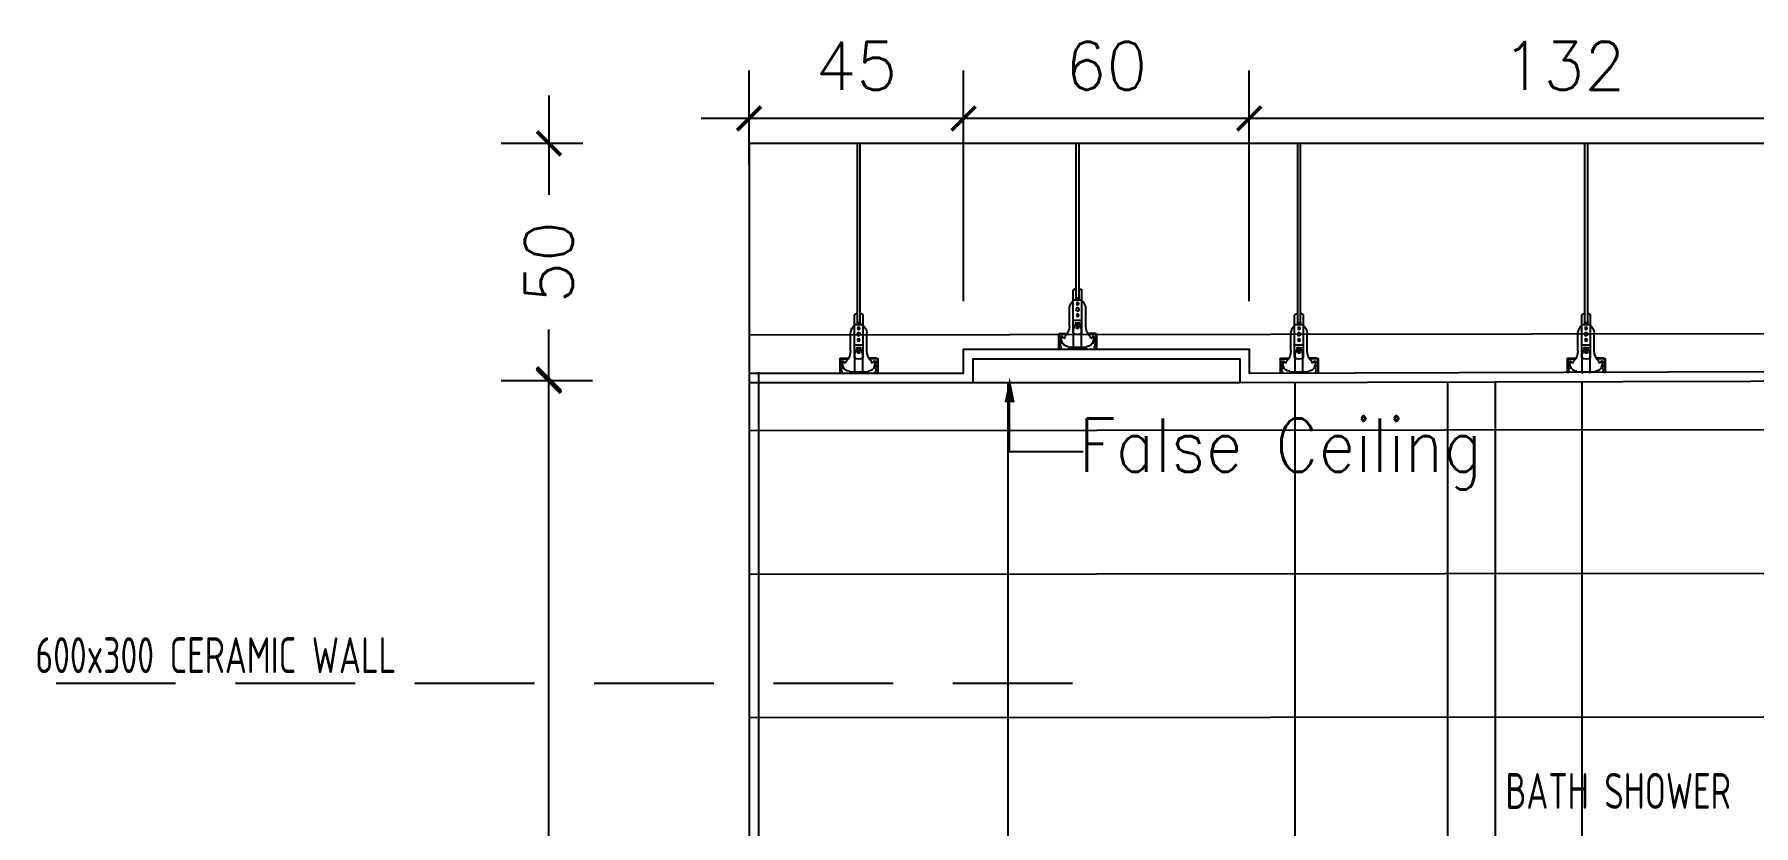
# Model space of a CAD drawing. Header units: centimetres. Extents: x -1797 to 2001, y -8788 to 1856.
# Drawn here: x -1098.6 to -739.2, y -5328.8 to -5163.5 of the extents above; entities that cross this region are included whole.
import ezdxf
from ezdxf.xclip import XClip

# ---------------------------------------------------------------- set-up
doc = ezdxf.new("R2010")
doc.units = ezdxf.units.CM
doc.header["$LTSCALE"] = 100
doc.header["$MEASUREMENT"] = 0
doc.header["$XCLIPFRAME"] = 0
doc.set_wipeout_variables(frame=1)
doc.header["$PDMODE"] = 35
doc.linetypes.add('HIDDEN', pattern=[0.375, 0.25, -0.125])
for name, color, linetype in [('CEILING', 161, 'Continuous'), ('CEILING HANGER', 8, 'Continuous'), ('DIM', 1, 'Continuous'), ('HATCH-1', 252, 'Continuous'), ('HIDDEN -03', 8, 'HIDDEN'), ('ID_Flooring_02', 127, 'Continuous'), ('TEXT', 3, 'Continuous'), ('Text-1', 3, 'Continuous'), ('WALL-01', 7, 'Continuous'), ('WALL-03', 2, 'Continuous'), ('WALL-04', 1, 'Continuous'), ('WALL-05', 8, 'Continuous')]:
    doc.layers.add(name, color=color, linetype=linetype)
doc.styles.add('HB25Small', font='ARCHSTYL.SHX', dxfattribs={"width": 0.8, "height": 2.5})
doc.styles.add('ISO', font='isocp2.shx', dxfattribs={"width": 0.8})
doc.styles.add('ROMANS', font='romans')
doc.dimstyles.new('AS-17-100', dxfattribs={"dimtxt": 10, "dimasz": 5, "dimexe": 10, "dimexo": 10, "dimgap": 6, "dimtad": 1, "dimtoh": 1, "dimdec": 0, "dimdsep": 46, "dimtxsty": 'ROMANS', "dimblk1": 'ARCHTICK', "dimblk2": 'ARCHTICK', "dimsah": 1, "dimcen": 25, "dimdle": 10, "dimclrd": 1, "dimclre": 1, "dimclrt": 2, "dimadec": 0, "dimazin": 0, "dimtfac": 1, "dimtdec": 0, "dimtofl": 0, "dimtmove": 2, "dimatfit": 3, "dimldrblk": 'ARCHTICK', "dimfxl": 1, "dimtolj": 1, "dimtzin": 0, "dimarcsym": 0})
doc.dimstyles.new('DIM DET', dxfattribs={"dimtxt": 0.05, "dimasz": 0.025, "dimexe": 0.025, "dimexo": 0.025, "dimgap": 0.025, "dimtad": 1, "dimzin": 0, "dimdsep": 46, "dimtxsty": 'ISO', "dimblk": 'ARCHTICK', "dimcen": 0.1, "dimdle": 0.025, "dimclrd": 15, "dimclre": 15, "dimclrt": 2, "dimadec": 0, "dimazin": 0, "dimtfac": 1, "dimtmove": 2, "dimatfit": 0, "dimldrblk": 'ARCHTICK', "dimfxl": 0.17, "dimtzin": 1, "dimarcsym": 0})

# ---------------------------------------------------------------- blocks, each defined once
blk = doc.blocks.new('SUP')
at = {"layer": 'CEILING HANGER', "extrusion": (-6.56544e-09, 1.61575e-05, 1)}
for p, q in [((-555.86, -4415.29, 0.02), (-555.86, -4347.85, 0.02)), ((-555.25, -4415.29, 0.02), (-555.25, -4347.85, 0.02)), ((-556.44, -4415.38, 0.02), (-556.44, -4413.19, 0.02)), ((-556.44, -4422.11, 0.02), (-556.44, -4415.38, 0.02)), ((-556.34, -4415.29, 0.02), (-554.71, -4415.29, 0.02)), ((-555.86, -4414.67, 0.02), (-555.86, -4414.7, 0.02)), ((-555.86, -4414.7, 0.02), (-555.84, -4414.74, 0.02)), ((-555.84, -4414.74, 0.02), (-555.82, -4414.77, 0.02)), ((-555.82, -4414.77, 0.02), (-555.79, -4414.79, 0.02)), ((-555.79, -4414.79, 0.02), (-555.75, -4414.82, 0.02)), ((-555.75, -4414.82, 0.02), (-555.71, -4414.84, 0.02)), ((-555.71, -4414.84, 0.02), (-555.66, -4414.85, 0.02)), ((-555.66, -4414.85, 0.02), (-555.61, -4414.86, 0.02)), ((-555.61, -4414.86, 0.02), (-555.56, -4414.86, 0.02)), ((-555.56, -4414.86, 0.02), (-555.5, -4414.86, 0.02)), ((-555.5, -4414.86, 0.02), (-555.45, -4414.85, 0.02)), ((-555.45, -4414.85, 0.02), (-555.4, -4414.84, 0.02)), ((-555.4, -4414.84, 0.02), (-555.36, -4414.82, 0.02)), ((-555.36, -4414.82, 0.02), (-555.32, -4414.79, 0.02)), ((-555.32, -4414.79, 0.02), (-555.29, -4414.77, 0.02)), ((-555.29, -4414.77, 0.02), (-555.27, -4414.74, 0.02)), ((-555.27, -4414.74, 0.02), (-555.26, -4414.7, 0.02)), ((-555.26, -4414.7, 0.02), (-555.25, -4414.67, 0.02)), ((-554.61, -4415.38, 0.02), (-554.61, -4413.19, 0.02)), ((-554.61, -4422.1, 0.02), (-554.61, -4415.38, 0.02)), ((-557.24, -4420.73, 0.02), (-557.24, -4417, 0.02)), ((-554.61, -4419.5, 0.02), (-556.44, -4419.5, 0.02)), ((-555.24, -4420.02, 0.02), (-555.82, -4420.02, 0.02)), ((-555.24, -4420.27, 0.02), (-555.82, -4420.27, 0.02)), ((-553.82, -4420.73, 0.02), (-553.82, -4417, 0.02)), ((-559.5, -4422.53, 0.02), (-559.5, -4426.15, 0.02)), ((-559.37, -4423.36, 0.02), (-559.5, -4423.36, 0.02)), ((-559.37, -4422.53, 0.02), (-559.37, -4426.15, 0.02)), ((-559.25, -4422.29, 0.02), (-557.67, -4422.29, 0.02)), ((-559.25, -4422.41, 0.02), (-557.74, -4422.41, 0.02)), ((-558.92, -4423.15, 0.02), (-558.92, -4423.41, 0.02)), ((-558.73, -4424.21, 0.02), (-558.9, -4423.57, 0.02)), ((-558.57, -4423.16, 0.02), (-558.6, -4423.08, 0.02)), ((-558.4, -4423.28, 0.02), (-558.4, -4423.28, 0.02)), ((-556.35, -4425.11, 0.02), (-556.35, -4421.21, 0.02)), ((-556.29, -4421.21, 0.02), (-556.35, -4421.21, 0.02)), ((-556.23, -4421.14, 0.02), (-556.23, -4420.6, 0.02)), ((-554.89, -4420.53, 0.02), (-556.17, -4420.53, 0.02)), ((-555.74, -4421.21, 0.02), (-555.77, -4420.78, 0.02)), ((-555.28, -4420.78, 0.02), (-555.77, -4420.78, 0.02)), ((-555.74, -4421.21, 0.02), (-555.31, -4421.21, 0.02)), ((-555.31, -4421.21, 0.02), (-555.28, -4420.78, 0.02)), ((-554.83, -4421.14, 0.02), (-554.83, -4420.6, 0.02)), ((-554.71, -4421.21, 0.02), (-554.77, -4421.21, 0.02)), ((-554.71, -4425.11, 0.02), (-554.71, -4421.21, 0.02)), ((-551.81, -4422.29, 0.02), (-553.39, -4422.29, 0.02)), ((-551.81, -4422.41, 0.02), (-553.32, -4422.41, 0.02)), ((-552.66, -4423.28, 0.02), (-552.66, -4423.28, 0.02)), ((-552.49, -4423.16, 0.02), (-552.46, -4423.08, 0.02)), ((-552.33, -4424.21, 0.02), (-552.15, -4423.57, 0.02)), ((-552.13, -4423.15, 0.02), (-552.13, -4423.41, 0.02)), ((-551.68, -4422.53, 0.02), (-551.68, -4426.15, 0.02)), ((-551.68, -4423.36, 0.02), (-551.56, -4423.36, 0.02)), ((-551.56, -4422.53, 0.02), (-551.56, -4426.15, 0.02)), ((-559.5, -4426.15, 0.02), (-559.5, -4427.62, 0.02)), ((-559.37, -4426.15, 0.02), (-559.37, -4427.62, 0.02)), ((-556.23, -4425.11, 0.02), (-557.55, -4425.11, 0.02)), ((-554.83, -4425.11, 0.02), (-556.23, -4425.11, 0.02)), ((-555.07, -4425.48, 0.02), (-555.99, -4425.48, 0.02)), ((-553.5, -4425.11, 0.02), (-554.83, -4425.11, 0.02)), ((-551.68, -4426.15, 0.02), (-551.68, -4427.62, 0.02)), ((-551.56, -4426.15, 0.02), (-551.56, -4427.62, 0.02)), ((-559.5, -4427.62, 0.02), (-559.37, -4427.62, 0.02)), ((-551.56, -4427.62, 0.02), (-551.68, -4427.62, 0.02))]:
    blk.add_line(p, q, dxfattribs=at)
at = {"layer": 'CEILING HANGER', "extrusion": (-6.56544e-09, 1.61575e-05, 1), "const_width": 0.244, "elevation": -0.07}
blk.add_lwpolyline([(-558.58, -4423.04, 1), (-559.07, -4423.04), (-559.07, -4423.22, 0.267949), (-558.99, -4423.35, -0.57735), (-558.99, -4423.61, 0.267949), (-559.07, -4423.75), (-559.07, -4424.04, 0.267949), (-558.99, -4424.17, -0.57735), (-558.99, -4424.43, 0.267949), (-559.07, -4424.56), (-559.07, -4424.85, 0.267949), (-558.99, -4424.98, -0.57735), (-558.99, -4425.25, 0.267949), (-559.07, -4425.38), (-559.07, -4425.7, 0.414214), (-558.92, -4425.85), (-558.23, -4425.85, 0.247529), (-558.1, -4425.78, -0.247529), (-557.98, -4425.72), (-557.55, -4425.72, -0.247529), (-557.43, -4425.78, 0.247529), (-557.3, -4425.85), (-555.79, -4425.85, 0.267949), (-555.66, -4425.77, -0.57735), (-555.4, -4425.77, 0.267949), (-555.26, -4425.85), (-553.76, -4425.85, 0.247529), (-553.63, -4425.78, -0.247529), (-553.51, -4425.72), (-553.08, -4425.72, -0.247529), (-552.95, -4425.78, 0.247529), (-552.83, -4425.85), (-552.14, -4425.85, 0.414214), (-551.99, -4425.7), (-551.99, -4425.38, 0.267949), (-552.07, -4425.25, -0.57735), (-552.07, -4424.98, 0.267949), (-551.99, -4424.85), (-551.99, -4424.56, 0.267949), (-552.07, -4424.43, -0.57735), (-552.07, -4424.17, 0.267949), (-551.99, -4424.04), (-551.99, -4423.75, 0.267949), (-552.07, -4423.61, -0.57735), (-552.07, -4423.35, 0.267949), (-551.99, -4423.22), (-551.99, -4423.04, 1), (-552.48, -4423.04)], format="xyb", dxfattribs=at)
at = {"layer": 'CEILING HANGER', "extrusion": (-6.56544e-09, 1.61575e-05, 1)}
for centre, radius in [((-555.53, -4416.02, -0.05), 0.252), ((-555.53, -4417.24, -0.05), 0.342), ((-555.53, -4418.46, -0.05), 0.252)]:
    blk.add_circle(centre, radius, dxfattribs=at)
for centre, radius, start, end in [((-555.53, -4414.15, -0.05), 1.33, 104.5031, 133.577), ((-555.53, -4414.15, -0.05), 1.33, 46.3713, 77.9165), ((-554.37, -4417.4, -0.05), 2.89, 132.9462, 171.8788), ((-556.68, -4417.4, -0.05), 2.89, 8.1212, 47.0538), ((-555.82, -4420.14, -0.05), 0.122, 90, 270), ((-555.24, -4420.14, -0.05), 0.122, 270, 90), ((-559.25, -4422.53, -0.05), 0.244, 90, 180), ((-559.25, -4422.53, -0.05), 0.122, 90, 180), ((-558.74, -4423.15, -0.05), 0.183, 102.9976, 180), ((-558.31, -4423.41, -0.05), 0.61, 180, 195), ((-558.75, -4423.09, -0.05), 0.122, 77.0024, 102.9976), ((-558.77, -4423.15, -0.05), 0.183, 20, 77.0024), ((-558.4, -4423.1, -0.05), 0.183, 200, 270), ((-558.4, -4423.1, -0.05), 0.183, 270, 357.8496), ((-557.85, -4423.12, -0.05), 0.366, 135.5755, 177.8496), ((-560.29, -4420.73, -0.05), 3.05, 315.5755, 360), ((-555.53, -4421.14, -0.05), 1.33, 226.423, 313.6287), ((-556.29, -4421.14, -0.05), 0.061, 270, 360), ((-556.17, -4420.6, -0.05), 0.061, 90, 180), ((-554.89, -4420.6, -0.05), 0.061, 360, 90), ((-554.77, -4421.14, -0.05), 0.061, 180, 270), ((-550.77, -4420.73, -0.05), 3.05, 180, 224.4246), ((-553.21, -4423.12, -0.05), 0.366, 2.1504, 44.4246), ((-552.66, -4423.1, -0.05), 0.183, 182.1504, 270), ((-552.66, -4423.1, -0.05), 0.183, 270, 340), ((-552.29, -4423.15, -0.05), 0.183, 102.9976, 160), ((-552.3, -4423.09, -0.05), 0.122, 77.0024, 102.9976), ((-552.32, -4423.15, -0.05), 0.183, 360, 77.0024), ((-552.74, -4423.41, -0.05), 0.61, 345, 360), ((-551.81, -4422.53, -0.05), 0.244, 360, 90), ((-551.81, -4422.53, -0.05), 0.122, 360, 90), ((-557.47, -4423.62, -0.05), 1.37, 195, 270), ((-555.99, -4425.11, -0.05), 0.366, 180, 270), ((-555.07, -4425.11, -0.05), 0.366, 270, 360), ((-553.58, -4423.62, -0.05), 1.37, 270, 345)]:
    blk.add_arc(centre, radius, start, end, dxfattribs=at)
blk = doc.blocks.new('FALSE CEILING')
at = {"xscale": -1}
for p in [(-1545.11, 4427.62, -0.02), (-1485.11, 4427.62, -0.02), (-1425.11, 4427.62, -0.02), (-1365.11, 4427.62, -0.02), (-1305.11, 4427.62, -0.02), (-1245.11, 4427.62, -0.02), (-1185.11, 4427.62, -0.02), (-1125.11, 4427.62, -0.02), (-1065.11, 4427.62, -0.02), (-1005.11, 4427.62, -0.02), (-945.11, 4427.62, -0.02), (-885.11, 4427.62, -0.02), (-825.11, 4427.62, -0.02), (-765.11, 4427.62, -0.02), (-705.11, 4427.62, -0.02), (-645.11, 4427.62, -0.02), (-585.11, 4427.62, -0.02), (-525.11, 4427.62, -0.02), (-465.11, 4427.62, -0.02), (-405.11, 4427.62, -0.02), (-345.11, 4427.62, -0.02), (-285.11, 4427.62, -0.02), (-225.11, 4427.62, -0.02), (-165.11, 4427.62, -0.02), (-105.11, 4427.62, -0.02), (-45.11, 4427.62, -0.02), (14.89, 4427.62, -0.02), (74.89, 4427.62, -0.02), (134.89, 4427.62, -0.02), (194.89, 4427.62, -0.02), (254.89, 4427.62, -0.02), (314.89, 4427.62, -0.02), (374.89, 4427.62, -0.02), (434.89, 4427.62, -0.02)]:
    blk.add_blockref('SUP', p, dxfattribs=at)
blk = doc.blocks.new('shower_d')
at = {"layer": 'HATCH-1'}
h = blk.add_hatch(dxfattribs=at)
h.set_pattern_fill('ANSI36', color=256, scale=10)
h.set_pattern_definition([(45, (32585.1079, -17820.0297), (0.662912607, 2.43067956), [3.125, -0.625, 0, -0.625])])
h.paths.add_polyline_path([(2434.18, -5355.46), (2444.18, -5355.46), (2444.18, -5365.46), (2434.18, -5365.46)])
at = {"layer": 'WALL-01'}
for p, q in [((2444.18, -5355.46), (2434.18, -5355.46)), ((2434.18, -5355.46), (2434.18, -5365.46)), ((2444.18, -5355.46), (2444.18, -5365.46))]:
    blk.add_line(p, q, dxfattribs=at)
at = {"layer": 'WALL-03'}
for p, q in [((2434.18, -5355.46), (2434.18, -5055.58)), ((2444.18, -5355.46), (2444.18, -5055.58))]:
    blk.add_line(p, q, dxfattribs=at)
at = {"layer": 'WALL-04'}
for p, q in [((2445.68, -5289.46), (2445.68, -5229.46)), ((2447.68, -5229.46), (2447.68, -5289.46)), ((2439.68, -5283.46), (2433.68, -5283.46)), ((2439.68, -5285.46), (2433.68, -5285.46)), ((2439.68, -5283.46), (2445.68, -5283.46)), ((2439.68, -5285.46), (2445.68, -5285.46)), ((2445.68, -5289.46), (2447.68, -5289.46)), ((2443.68, -5354.46), (2434.68, -5354.46)), ((2443.68, -5355.46), (2434.68, -5355.46))]:
    blk.add_line(p, q, dxfattribs=at)
for points in [[(2433.68, -5229.46), (2433.68, -5289.46), (2431.68, -5289.46), (2431.68, -5229.46)], [(2436.18, -5352.46), (2438.18, -5352.46), (2438.18, -5354.46), (2436.18, -5354.46)], [(2438.18, -5352.46), (2440.18, -5352.46), (2440.18, -5354.46), (2438.18, -5354.46)], [(2440.18, -5352.46), (2442.18, -5352.46), (2442.18, -5354.46), (2440.18, -5354.46)]]:
    blk.add_lwpolyline(points, close=True, dxfattribs=at)
for points in [[(2436.18, -5283.46), (2436.18, -5235.46)], [(2436.18, -5283.46), (2436.18, -5235.46)], [(2438.18, -5283.46), (2438.18, -5235.46)], [(2438.18, -5235.46), (2438.18, -5283.46)], [(2440.18, -5235.46), (2440.18, -5283.46)], [(2442.18, -5235.46), (2442.18, -5283.46)], [(2436.18, -5352.46), (2436.18, -5285.46)], [(2438.18, -5352.46), (2438.18, -5285.46)], [(2440.18, -5285.46), (2440.18, -5352.46)], [(2442.18, -5285.46), (2442.18, -5352.46)]]:
    blk.add_lwpolyline(points, dxfattribs=at)
for centre, start, end in [((2434.68, -5354.96), 90, 270), ((2443.68, -5354.96), 270, 90)]:
    blk.add_arc(centre, 0.5, start, end, dxfattribs=at)
at = {"layer": 'WALL-05'}
for p, q in [((2438.18, -5354.46), (2436.18, -5352.46)), ((2436.18, -5354.46), (2438.18, -5352.46)), ((2440.18, -5354.46), (2438.18, -5352.46)), ((2438.18, -5354.46), (2440.18, -5352.46)), ((2442.18, -5354.46), (2440.18, -5352.46)), ((2440.18, -5354.46), (2442.18, -5352.46))]:
    blk.add_line(p, q, dxfattribs=at)
for points in [[(2436.68, -5283.46), (2436.68, -5235.46)], [(2437.68, -5235.46), (2437.68, -5283.46)], [(2438.68, -5283.46), (2438.68, -5235.46)], [(2439.68, -5235.46), (2439.68, -5283.46)], [(2440.68, -5283.46), (2440.68, -5235.46)], [(2441.68, -5235.46), (2441.68, -5283.46)], [(2437.68, -5285.46), (2437.68, -5352.46), (2436.68, -5352.46), (2436.68, -5285.46)], [(2439.68, -5285.46), (2439.68, -5352.46), (2438.68, -5352.46), (2438.68, -5285.46)], [(2441.68, -5285.46), (2441.68, -5352.46), (2440.68, -5352.46), (2440.68, -5285.46)]]:
    blk.add_lwpolyline(points, dxfattribs=at)
blk.add_wipeout([(2433.68, -5229.46), (2433.68, -5289.46), (2431.68, -5289.46), (2431.68, -5229.46)]).dxf.layer = 'WALL-04'
blk = doc.blocks.new('_ARCHTICK')
at = {"color": 0, "linetype": 'ByBlock', "const_width": 0.15}
blk.add_lwpolyline([(-0.5, -0.5), (0.5, 0.5)], dxfattribs=at)
blk = doc.blocks.new('*D706')
at = {"layer": 'Defpoints', "color": 0, "transparency": 16777216}
for p in [(-991.05, -5186.26), (-973.94, -5186.26), (-971.94, -5235.9, 0)]:
    blk.add_point(p, dxfattribs=at)
at = {"layer": 'DIM', "color": 1, "lineweight": -2, "transparency": 16777216}
for p, q in [((-991.05, -5176.26), (-991.05, -5196.98)), ((-983.94, -5186.26), (-1001.05, -5186.26)), ((-991.05, -5245.9), (-991.05, -5225.17)), ((-981.94, -5235.9), (-1001.05, -5235.9))]:
    blk.add_line(p, q, dxfattribs=at)
at = {"layer": 'DIM', "color": 1, "lineweight": -2, "transparency": 16777216, "xscale": 5, "yscale": 5, "zscale": 5}
for p, rotation in [((-991.05, -5186.26), 90), ((-991.05, -5235.9), 270)]:
    blk.add_blockref('_ARCHTICK', p, dxfattribs=dict(at, rotation=rotation))
at = {"layer": 'DIM', "color": 2, "transparency": 16777216, "insert": (-991.05, -5211.08), "char_height": 10, "attachment_point": 5, "rotation": 90, "style": 'ROMANS'}
blk.add_mtext('\\A1;50', dxfattribs=at)
blk = doc.blocks.new('*D707')
at = {"layer": 'Defpoints', "color": 0, "transparency": 16777216}
for p in [(-844.65, -5181.05), (-713.15, -5205.26, 0), (-844.65, -5229.26, 0)]:
    blk.add_point(p, dxfattribs=at)
at = {"layer": 'DIM', "color": 1, "lineweight": -2, "transparency": 16777216}
for p, q in [((-844.65, -5219.26), (-844.65, -5171.05)), ((-713.15, -5195.26), (-713.15, -5171.05)), ((-703.15, -5181.05), (-854.65, -5181.05))]:
    blk.add_line(p, q, dxfattribs=at)
at = {"layer": 'DIM', "color": 1, "lineweight": -2, "transparency": 16777216, "xscale": 5, "yscale": 5, "zscale": 5, "rotation": 180}
blk.add_blockref('_ARCHTICK', (-844.65, -5181.05), dxfattribs=at)
at = {"layer": 'DIM', "color": 1, "lineweight": -2, "transparency": 16777216, "xscale": 5, "yscale": 5, "zscale": 5}
blk.add_blockref('_ARCHTICK', (-713.15, -5181.05), dxfattribs=at)
at = {"layer": 'DIM', "color": 2, "transparency": 16777216, "insert": (-778.9, -5170.05), "char_height": 10, "attachment_point": 5, "style": 'ROMANS'}
blk.add_mtext('\\A1;132', dxfattribs=at)
blk = doc.blocks.new('*D708')
at = {"layer": 'Defpoints', "color": 0, "transparency": 16777216}
for p in [(-904.37, -5181.05), (-904.37, -5200.65), (-844.65, -5229.26, 0)]:
    blk.add_point(p, dxfattribs=at)
at = {"layer": 'DIM', "color": 1, "lineweight": -2, "transparency": 16777216}
for p, q in [((-904.37, -5190.65), (-904.37, -5171.05)), ((-844.65, -5219.26), (-844.65, -5171.05)), ((-834.65, -5181.05), (-914.37, -5181.05))]:
    blk.add_line(p, q, dxfattribs=at)
at = {"layer": 'DIM', "color": 1, "lineweight": -2, "transparency": 16777216, "xscale": 5, "yscale": 5, "zscale": 5, "rotation": 180}
blk.add_blockref('_ARCHTICK', (-904.37, -5181.05), dxfattribs=at)
at = {"layer": 'DIM', "color": 1, "lineweight": -2, "transparency": 16777216, "xscale": 5, "yscale": 5, "zscale": 5}
blk.add_blockref('_ARCHTICK', (-844.65, -5181.05), dxfattribs=at)
at = {"layer": 'DIM', "color": 2, "transparency": 16777216, "insert": (-874.51, -5170.05), "char_height": 10, "attachment_point": 5, "style": 'ROMANS'}
blk.add_mtext('\\A1;60', dxfattribs=at)
blk = doc.blocks.new('*D709')
at = {"layer": 'Defpoints', "color": 0, "transparency": 16777216}
for p in [(-949.21, -5181.05), (-949.21, -5200.65, 0), (-904.37, -5229.26, 0)]:
    blk.add_point(p, dxfattribs=at)
at = {"layer": 'DIM', "color": 1, "lineweight": -2, "transparency": 16777216}
for p, q in [((-949.21, -5190.65), (-949.21, -5171.05)), ((-904.37, -5219.26), (-904.37, -5171.05)), ((-894.37, -5181.05), (-959.21, -5181.05))]:
    blk.add_line(p, q, dxfattribs=at)
at = {"layer": 'DIM', "color": 1, "lineweight": -2, "transparency": 16777216, "xscale": 5, "yscale": 5, "zscale": 5, "rotation": 180}
blk.add_blockref('_ARCHTICK', (-949.21, -5181.05), dxfattribs=at)
at = {"layer": 'DIM', "color": 1, "lineweight": -2, "transparency": 16777216, "xscale": 5, "yscale": 5, "zscale": 5}
blk.add_blockref('_ARCHTICK', (-904.37, -5181.05), dxfattribs=at)
at = {"layer": 'DIM', "color": 2, "transparency": 16777216, "insert": (-926.79, -5170.05), "char_height": 10, "attachment_point": 5, "style": 'ROMANS'}
blk.add_mtext('\\A1;45', dxfattribs=at)

msp = doc.modelspace()

# ---------------------------------------------------------------- linework, layer by layer
at = {"layer": 'CEILING'}
for points in [[(-949.21, -5234.26), (-904.37, -5234.26), (-904.37, -5229.26), (-844.65, -5229.26), (-844.65, -5234.26), (-713.15, -5233.87)], [(-949.21, -5236.26), (-902.37, -5236.26), (-902.37, -5231.26), (-846.65, -5231.26), (-846.65, -5236.26), (-713.15, -5235.88)]]:
    msp.add_lwpolyline(points, dxfattribs=at)
at = {"layer": 'DIM', "color": 1}
msp.add_line((-991.05, -5466.09), (-991.05, -5225.54), dxfattribs=at)
at = {"layer": 'ID_Flooring_02'}
for p, q in [((-949.21, -5226.26, 0), (-713.15, -5226, 0)), ((-895.15, -5236.26), (-895.15, -5546.26)), ((-835.15, -5236.26), (-835.15, -5546.26)), ((-775.15, -5236.26), (-775.15, -5546.26)), ((-949.21, -5246.26, 0), (-713.15, -5246.01, 0)), ((-949.21, -5276.26, 0), (-713.15, -5276.06)), ((-949.21, -5306.26, 0), (-713.15, -5306.06))]:
    msp.add_line(p, q, dxfattribs=at)
at = {"layer": 'TEXT', "color": 2}
msp.add_lwpolyline([(-894.74, -5235.18, 0, 2.08, 0), (-894.74, -5240.38, 2.08, 2.08, 0)], format="xyseb", dxfattribs=at)
msp.add_lwpolyline([(-879.38, -5250.73), (-894.74, -5250.73), (-894.74, -5237.03)], dxfattribs=at)
at = {"layer": 'WALL-01'}
for p, q in [((-713.15, -5186.26), (-949.21, -5186.26)), ((-949.21, -5186.26, 0), (-949.21, -5546.06, 0))]:
    msp.add_line(p, q, dxfattribs=at)
at = {"layer": 'WALL-03'}
msp.add_line((-902.37, -5236.26, 0), (-846.65, -5236.26, 0), dxfattribs=at)
at = {"layer": 'WALL-04'}
msp.add_line((-947.21, -5234.06, 0), (-947.21, -5546.06, 0), dxfattribs=at)

# ---------------------------------------------------------------- block references
at = {"layer": 'CEILING HANGER'}
ref = msp.add_blockref('FALSE CEILING', (-1196.7, -5236.51, 0), dxfattribs=at)
XClip(ref).set_block_clipping_path([(238.0841531689, 2.2373224937), (312.3152302601, 50.248760368)])
ref = msp.add_blockref('FALSE CEILING', (-1150.96, -5231.34, 0.02), dxfattribs=at)
XClip(ref).set_block_clipping_path([(238.0841531689, 2.2373224937), (314.2498166978, 45.0796076272)])
ref = msp.add_blockref('FALSE CEILING', (-1104.66, -5236.51, 0), dxfattribs=at)
XClip(ref).set_block_clipping_path([(238.0841531689, 2.2373224937), (376.9155598896, 50.248760368)])
at = {"layer": 'DIM', "color": 1, "xscale": 5, "yscale": 5, "zscale": 5, "rotation": 90}
msp.add_blockref('_ARCHTICK', (-991.05, -5235.54), dxfattribs=at)

# ---------------------------------------------------------------- texts
at = {"layer": 'TEXT', "color": 3, "style": 'ROMANS', "width": 0.9}
msp.add_text('False Ceiling', height=11.1096, dxfattribs=at).set_placement((-880.32, -5254.87))
at = {"layer": 'Text-1', "color": 3, "style": 'HB25Small', "width": 0.8}
msp.add_text('600x300 CERAMIC WALL', height=7.5, dxfattribs=at).set_placement((-1098.38, -5296.96, 0))

# ---------------------------------------------------------------- dimensions: what is measured, and where the dimension line sits
at = {"layer": 'DIM'}
for base, p1, p2, picture, middle in [((-949.21, -5181.05, 0), (-904.37, -5229.26), (-949.21, -5200.65), '*D709', (-926.79, -5170.05, 0)), ((-904.37, -5181.05, 0), (-844.65, -5229.26), (-904.37, -5200.65, 0), '*D708', (-874.51, -5170.05, 0)), ((-844.64809502, -5181.04813, -0.00009258), (-713.14809502, -5205.25599749), (-844.64809502, -5229.26052881), '*D707', (-778.89809502, -5170.04813, -0.00009258))]:
    dim = msp.add_linear_dim(base=base, p1=p1, p2=p2, angle=180, dimstyle='AS-17-100', dxfattribs=at)
    dim.commit()
    dim.dimension.update_dxf_attribs({"geometry": picture, "text_midpoint": middle})
dim = msp.add_linear_dim(base=(-991.05, -5186.26, 0), p1=(-971.94, -5235.9), p2=(-973.94, -5186.26, 0), angle=90, dimstyle='AS-17-100', dxfattribs=at)
dim.commit()
dim.dimension.update_dxf_attribs({"geometry": '*D706', "text_midpoint": (-991.05, -5211.08, 0), "dimtype": 160})

# ---------------------------------------------------------------- leaders
at = {"layer": 'HIDDEN -03'}
msp.add_leader([(-881.58, -5299.11, 0), (-1098.6, -5299.11, 0)], dimstyle='DIM DET', override={"dimasz": 0.04, "dimtad": 0, "dimclrd": 251, "dimldrblk": 'Dot', "dimfxl": 0.1}, dxfattribs=at)

# ---------------------------------------------------------------- next in the draw order: block references
at = {"layer": 'WALL-01', "xscale": -1}
msp.add_blockref('shower_d', (1641.03, -180.68), dxfattribs=at)

# ---------------------------------------------------------------- next in the draw order: texts
at = {"layer": 'Text-1', "color": 3, "style": 'HB25Small', "width": 0.8}
msp.add_text('BATH SHOWER ', height=7.5, dxfattribs=at).set_placement((-791.08, -5325.33, 0))

doc.saveas('drawing.dxf')
